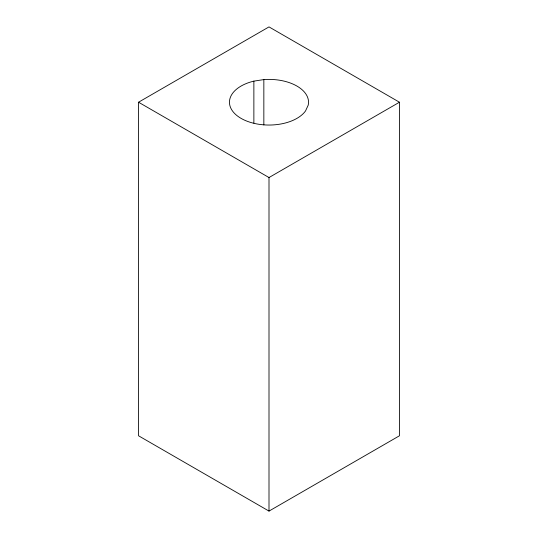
<?xml version="1.0" encoding="UTF-8"?>
<svg xmlns="http://www.w3.org/2000/svg" width="538" height="538" viewBox="0 0 538 538"><rect width="100%" height="100%" fill="white"/><g stroke="black" fill="none" stroke-linecap="round" stroke-linejoin="round"><path stroke-width="0.81" d="M138.542 102.22L269 26.9L399.458 102.22L399.458 435.78L269 511.1L138.542 435.78L138.542 102.22L269 177.54L399.458 102.22M253.869 81.13L263.842 79.59A39.536 22.825 0 0 1 308.193 105.199L305.523 110.956A39.536 22.825 0 0 1 241.044 118.36A39.536 22.825 0 0 1 253.869 81.13L253.869 123.101M269 177.54L269 511.1M263.842 79.59L263.842 124.917"/></g></svg>
